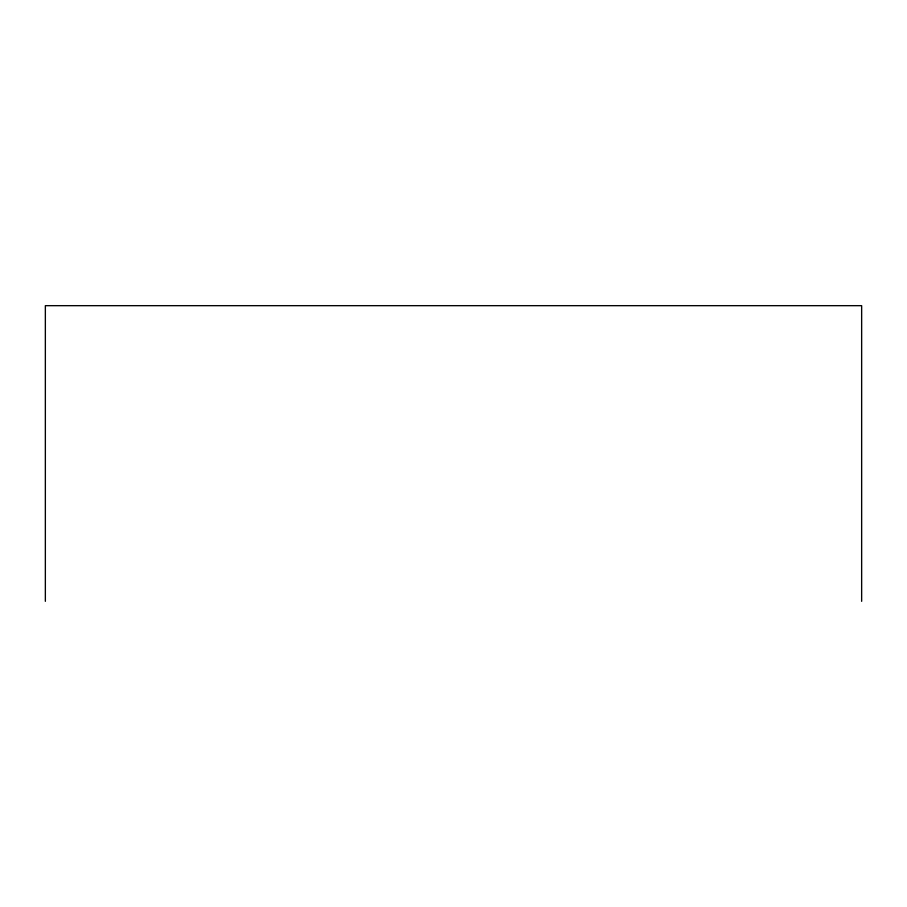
<?xml version="1.0" encoding="UTF-8"?>
<svg xmlns="http://www.w3.org/2000/svg" width="907" height="907" viewBox="0 0 907 907"><rect width="100%" height="100%" fill="white"/><g stroke="black" fill="none" stroke-linecap="round" stroke-linejoin="round"><path stroke-width="1.36" d="M861.65 601.33L861.65 305.67L45.35 305.67L45.35 601.33"/></g></svg>
